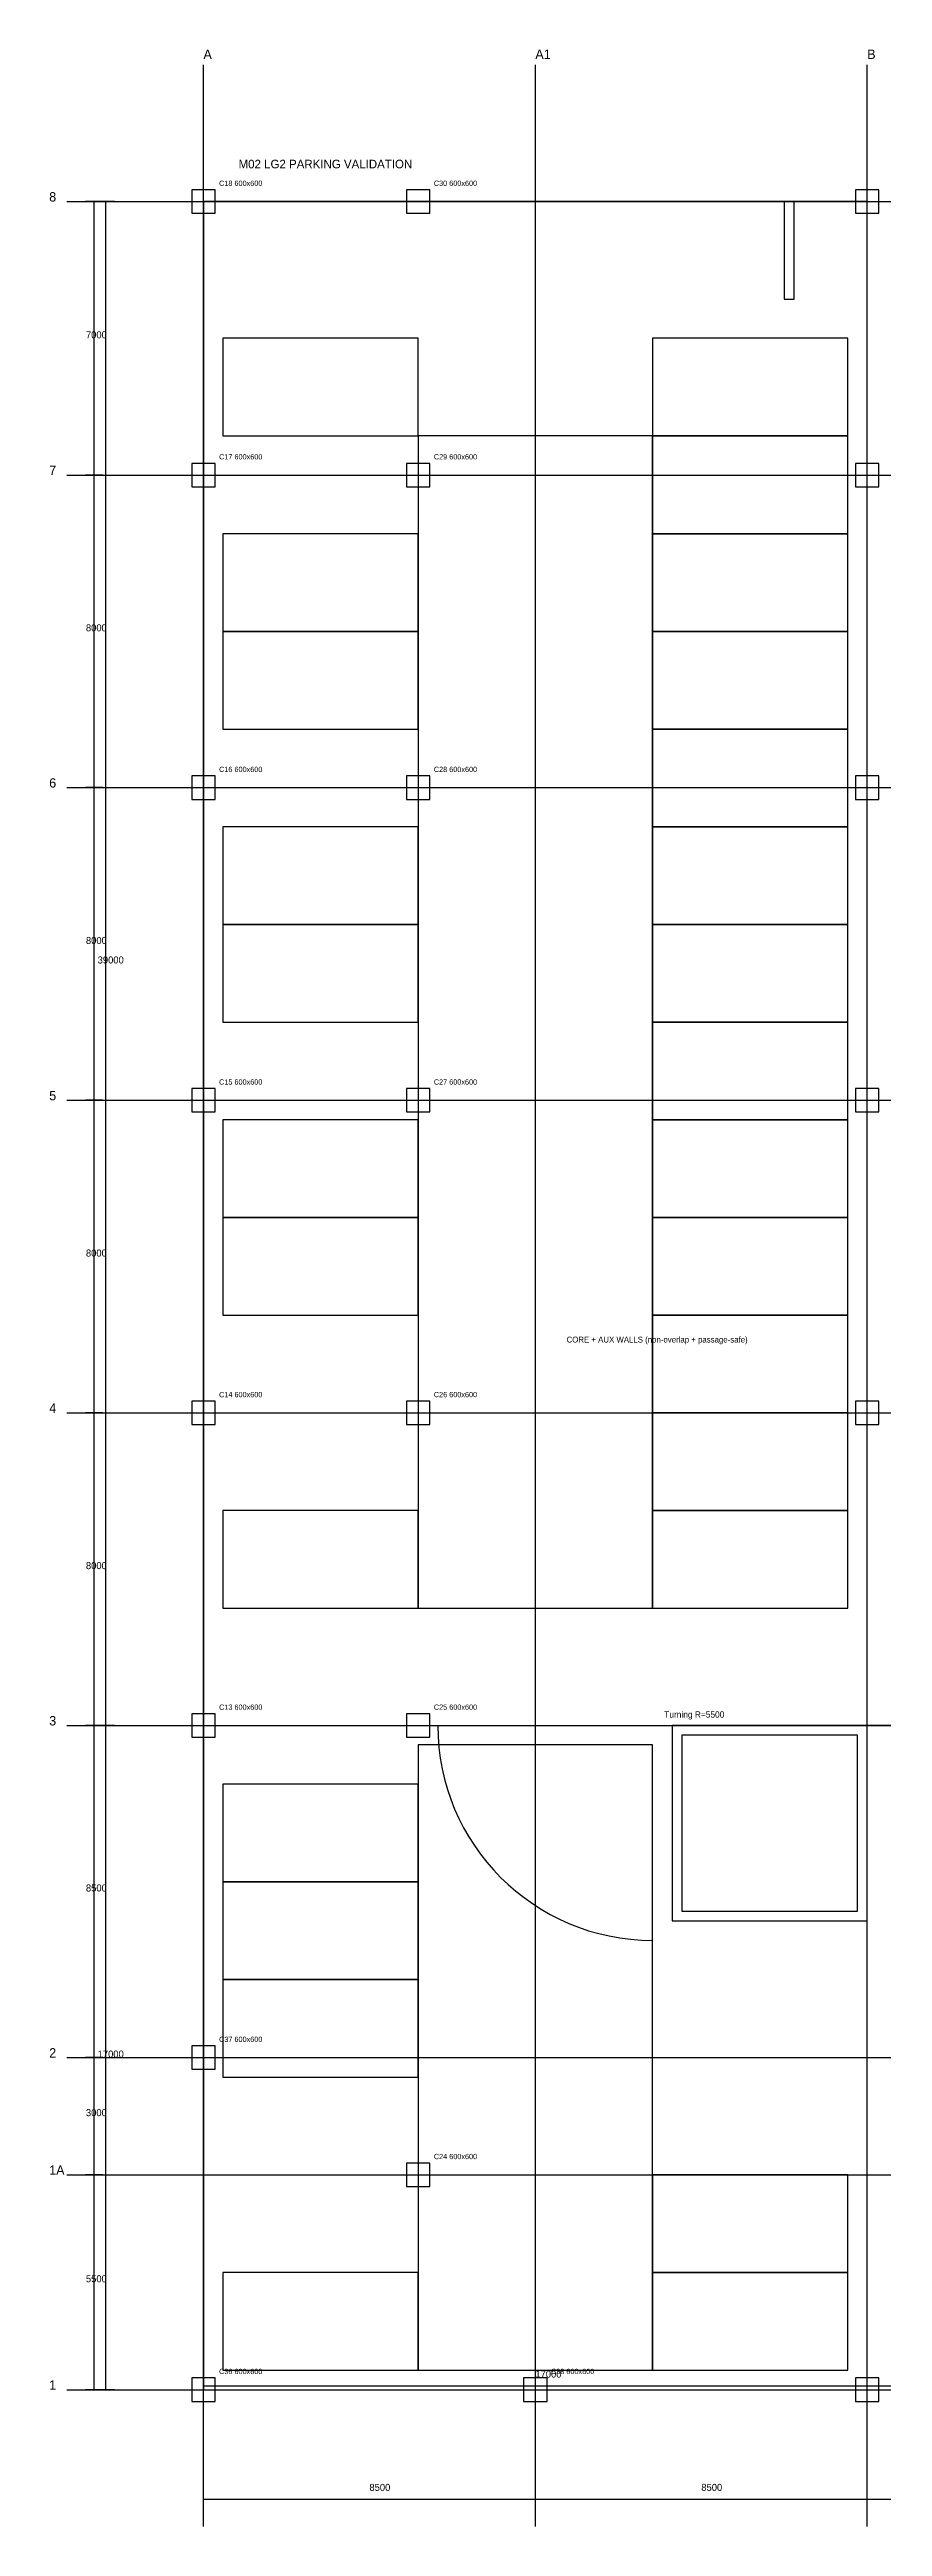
# Model space of a CAD drawing. Header units: metres. Extents: x -3943 to 60000, y -3500 to 59894.
# Drawn here: x -3943 to 17390, y -3500 to 59890 of the extents above; entities that cross this region are included whole.
import ezdxf

# ---------------------------------------------------------------- set-up
doc = ezdxf.new("R2010")
doc.units = ezdxf.units.M
for name, color, linetype in [('A-DIM', 4, 'Continuous'), ('A-FLOW', 2, 'Continuous'), ('A-GBP-OUTLINE', 8, 'Continuous'), ('A-PARK', 2, 'Continuous'), ('A-TEXT', 7, 'Continuous'), ('S-COL', 1, 'Continuous'), ('S-GRID', 7, 'Continuous'), ('S-WALL', 3, 'Continuous')]:
    doc.layers.add(name, color=color, linetype=linetype)

msp = doc.modelspace()

# ---------------------------------------------------------------- linework, layer by layer
at = {"layer": 'A-DIM'}
for p, q in [((-2580, 56000), (-3020, 56000)), ((-2800, 49000), (-2800, 56000)), ((-2280, 56000), (-2720, 56000)), ((-2500, 17000), (-2500, 56000)), ((-2580, 49000), (-3020, 49000)), ((-2580, 49000), (-3020, 49000)), ((-2800, 41000), (-2800, 49000)), ((-2580, 41000), (-3020, 41000)), ((-2580, 41000), (-3020, 41000)), ((-2800, 33000), (-2800, 41000)), ((-2580, 33000), (-3020, 33000)), ((-2580, 33000), (-3020, 33000)), ((-2800, 25000), (-2800, 33000)), ((-2580, 25000), (-3020, 25000)), ((-2580, 25000), (-3020, 25000)), ((-2800, 17000), (-2800, 25000)), ((-2580, 17000), (-3020, 17000)), ((-2580, 17000), (-3020, 17000)), ((-2800, 8500), (-2800, 17000)), ((-2280, 17000), (-2720, 17000)), ((-2280, 17000), (-2720, 17000)), ((-2500, 0), (-2500, 17000)), ((-2580, 8500), (-3020, 8500)), ((-2580, 8500), (-3020, 8500)), ((-2800, 5500), (-2800, 8500)), ((-2580, 5500), (-3020, 5500)), ((-2580, 5500), (-3020, 5500)), ((-2800, 0), (-2800, 5500)), ((-2580, 0), (-3020, 0)), ((-2280, 0), (-2720, 0)), ((0, -120), (0, 320)), ((0, 100), (17000, 100)), ((17000, -120), (17000, 320)), ((17000, -120), (17000, 320)), ((17000, 100), (56500, 100)), ((0, -3020), (0, -2580)), ((0, -2800), (8500, -2800)), ((8500, -3020), (8500, -2580)), ((8500, -3020), (8500, -2580)), ((8500, -2800), (17000, -2800)), ((17000, -3020), (17000, -2580)), ((17000, -3020), (17000, -2580)), ((17000, -2800), (25000, -2800))]:
    msp.add_line(p, q, dxfattribs=at)
at = {"layer": 'A-FLOW'}
for points in [[(5500, 20000), (11500, 20000), (11500, 50000), (5500, 50000), (5500, 20000)], [(5500, 500), (11500, 500), (11500, 16500), (5500, 16500), (5500, 500)]]:
    msp.add_lwpolyline(points, close=True, dxfattribs=at)
msp.add_arc((11500, 17000), 5500, 180, 270, dxfattribs=at)
at = {"layer": 'A-GBP-OUTLINE'}
msp.add_lwpolyline([(0, 0), (56500, 0), (56500, 17000), (17000, 17000), (17000, 56000), (0, 56000), (0, 0)], close=True, dxfattribs=at)
at = {"layer": 'A-PARK'}
for points in [[(500, 50000), (5500, 50000), (5500, 52500), (500, 52500), (500, 50000)], [(11500, 50000), (16500, 50000), (16500, 52500), (11500, 52500), (11500, 50000)], [(11500, 47500), (16500, 47500), (16500, 50000), (11500, 50000), (11500, 47500)], [(500, 45000), (5500, 45000), (5500, 47500), (500, 47500), (500, 45000)], [(11500, 45000), (16500, 45000), (16500, 47500), (11500, 47500), (11500, 45000)], [(500, 42500), (5500, 42500), (5500, 45000), (500, 45000), (500, 42500)], [(11500, 42500), (16500, 42500), (16500, 45000), (11500, 45000), (11500, 42500)], [(11500, 40000), (16500, 40000), (16500, 42500), (11500, 42500), (11500, 40000)], [(500, 37500), (5500, 37500), (5500, 40000), (500, 40000), (500, 37500)], [(11500, 37500), (16500, 37500), (16500, 40000), (11500, 40000), (11500, 37500)], [(500, 35000), (5500, 35000), (5500, 37500), (500, 37500), (500, 35000)], [(11500, 35000), (16500, 35000), (16500, 37500), (11500, 37500), (11500, 35000)], [(11500, 32500), (16500, 32500), (16500, 35000), (11500, 35000), (11500, 32500)], [(500, 30000), (5500, 30000), (5500, 32500), (500, 32500), (500, 30000)], [(11500, 30000), (16500, 30000), (16500, 32500), (11500, 32500), (11500, 30000)], [(500, 27500), (5500, 27500), (5500, 30000), (500, 30000), (500, 27500)], [(11500, 27500), (16500, 27500), (16500, 30000), (11500, 30000), (11500, 27500)], [(11500, 25000), (16500, 25000), (16500, 27500), (11500, 27500), (11500, 25000)], [(11500, 22500), (16500, 22500), (16500, 25000), (11500, 25000), (11500, 22500)], [(500, 20000), (5500, 20000), (5500, 22500), (500, 22500), (500, 20000)], [(11500, 20000), (16500, 20000), (16500, 22500), (11500, 22500), (11500, 20000)], [(500, 13000), (5500, 13000), (5500, 15500), (500, 15500), (500, 13000)], [(500, 10500), (5500, 10500), (5500, 13000), (500, 13000), (500, 10500)], [(500, 8000), (5500, 8000), (5500, 10500), (500, 10500), (500, 8000)], [(11500, 3000), (16500, 3000), (16500, 5500), (11500, 5500), (11500, 3000)], [(500, 500), (5500, 500), (5500, 3000), (500, 3000), (500, 500)], [(11500, 500), (16500, 500), (16500, 3000), (11500, 3000), (11500, 500)]]:
    msp.add_lwpolyline(points, close=True, dxfattribs=at)
at = {"layer": 'S-COL'}
for points in [[(-300, 55700), (300, 55700), (300, 56300), (-300, 56300), (-300, 55700)], [(5200, 55700), (5800, 55700), (5800, 56300), (5200, 56300), (5200, 55700)], [(16700, 55700), (17300, 55700), (17300, 56300), (16700, 56300), (16700, 55700)], [(-300, 48700), (300, 48700), (300, 49300), (-300, 49300), (-300, 48700)], [(5200, 48700), (5800, 48700), (5800, 49300), (5200, 49300), (5200, 48700)], [(16700, 48700), (17300, 48700), (17300, 49300), (16700, 49300), (16700, 48700)], [(-300, 40700), (300, 40700), (300, 41300), (-300, 41300), (-300, 40700)], [(5200, 40700), (5800, 40700), (5800, 41300), (5200, 41300), (5200, 40700)], [(16700, 40700), (17300, 40700), (17300, 41300), (16700, 41300), (16700, 40700)], [(-300, 32700), (300, 32700), (300, 33300), (-300, 33300), (-300, 32700)], [(5200, 32700), (5800, 32700), (5800, 33300), (5200, 33300), (5200, 32700)], [(16700, 32700), (17300, 32700), (17300, 33300), (16700, 33300), (16700, 32700)], [(-300, 24700), (300, 24700), (300, 25300), (-300, 25300), (-300, 24700)], [(5200, 24700), (5800, 24700), (5800, 25300), (5200, 25300), (5200, 24700)], [(16700, 24700), (17300, 24700), (17300, 25300), (16700, 25300), (16700, 24700)], [(-300, 16700), (300, 16700), (300, 17300), (-300, 17300), (-300, 16700)], [(5200, 16700), (5800, 16700), (5800, 17300), (5200, 17300), (5200, 16700)], [(-300, 8200), (300, 8200), (300, 8800), (-300, 8800), (-300, 8200)], [(5200, 5200), (5800, 5200), (5800, 5800), (5200, 5800), (5200, 5200)], [(-300, -300), (300, -300), (300, 300), (-300, 300), (-300, -300)], [(8200, -300), (8800, -300), (8800, 300), (8200, 300), (8200, -300)], [(16700, -300), (17300, -300), (17300, 300), (16700, 300), (16700, -300)]]:
    msp.add_lwpolyline(points, close=True, dxfattribs=at)
at = {"layer": 'S-GRID'}
for p, q in [((0, -3500), (0, 59500)), ((8500, -3500), (8500, 59500)), ((17000, -3500), (17000, 59500)), ((-3500, 56000), (60000, 56000)), ((-3500, 49000), (60000, 49000)), ((-3500, 41000), (60000, 41000)), ((-3500, 33000), (60000, 33000)), ((-3500, 25000), (60000, 25000)), ((-3500, 17000), (60000, 17000)), ((-3500, 8500), (60000, 8500)), ((-3500, 5500), (60000, 5500)), ((-3500, 0), (60000, 0))]:
    msp.add_line(p, q, dxfattribs=at)
at = {"layer": 'S-WALL'}
for points in [[(14875, 53500), (15125, 53500), (15125, 56000), (14875, 56000), (14875, 53500)], [(12000, 12000), (17000, 12000), (17000, 17000), (12000, 17000), (12000, 12000)], [(12250, 12250), (16750, 12250), (16750, 16750), (12250, 16750), (12250, 12250)]]:
    msp.add_lwpolyline(points, close=True, dxfattribs=at)

# ---------------------------------------------------------------- texts
at = {"layer": 'A-DIM'}
for s, p in [('7000', (-3010, 52500)), ('8000', (-3010, 45000)), ('8000', (-3010, 37000)), ('39000', (-2710, 36500)), ('8000', (-3010, 29000)), ('8000', (-3010, 21000)), ('8500', (-3010, 12750)), ('17000', (-2710, 8500)), ('3000', (-3010, 7000)), ('5500', (-3010, 2750)), ('17000', (8500, 310)), ('8500', (4250, -2590)), ('8500', (12750, -2590))]:
    msp.add_text(s, height=180, dxfattribs=at).set_placement(p)
at = {"layer": 'A-TEXT'}
for s, height, p in [('M02 LG2 PARKING VALIDATION', 220, (900, 56850)), ('C18 600x600', 135, (400, 56400)), ('C30 600x600', 135, (5900, 56400)), ('C17 600x600', 135, (400, 49400)), ('C29 600x600', 135, (5900, 49400)), ('C16 600x600', 135, (400, 41400)), ('C28 600x600', 135, (5900, 41400)), ('C15 600x600', 135, (400, 33400)), ('C27 600x600', 135, (5900, 33400)), ('CORE + AUX WALLS (non-overlap + passage-safe)', 150, (9300, 26800)), ('C14 600x600', 135, (400, 25400)), ('C26 600x600', 135, (5900, 25400)), ('C13 600x600', 135, (400, 17400)), ('C25 600x600', 135, (5900, 17400)), ('Turning R=5500', 160, (11800, 17200)), ('C37 600x600', 135, (400, 8900)), ('C24 600x600', 135, (5900, 5900)), ('C36 600x600', 135, (400, 400)), ('C38 600x600', 135, (8900, 400))]:
    msp.add_text(s, height=height, dxfattribs=at).set_placement(p)
at = {"layer": 'S-GRID'}
for s, p in [('A', (0, 59650)), ('A1', (8500, 59650)), ('B', (17000, 59650)), ('8', (-3950, 56000)), ('7', (-3950, 49000)), ('6', (-3950, 41000)), ('5', (-3950, 33000)), ('4', (-3950, 25000)), ('3', (-3950, 17000)), ('2', (-3950, 8500)), ('1A', (-3950, 5500)), ('1', (-3950, 0))]:
    msp.add_text(s, height=240, dxfattribs=at).set_placement(p)

doc.saveas('drawing.dxf')
